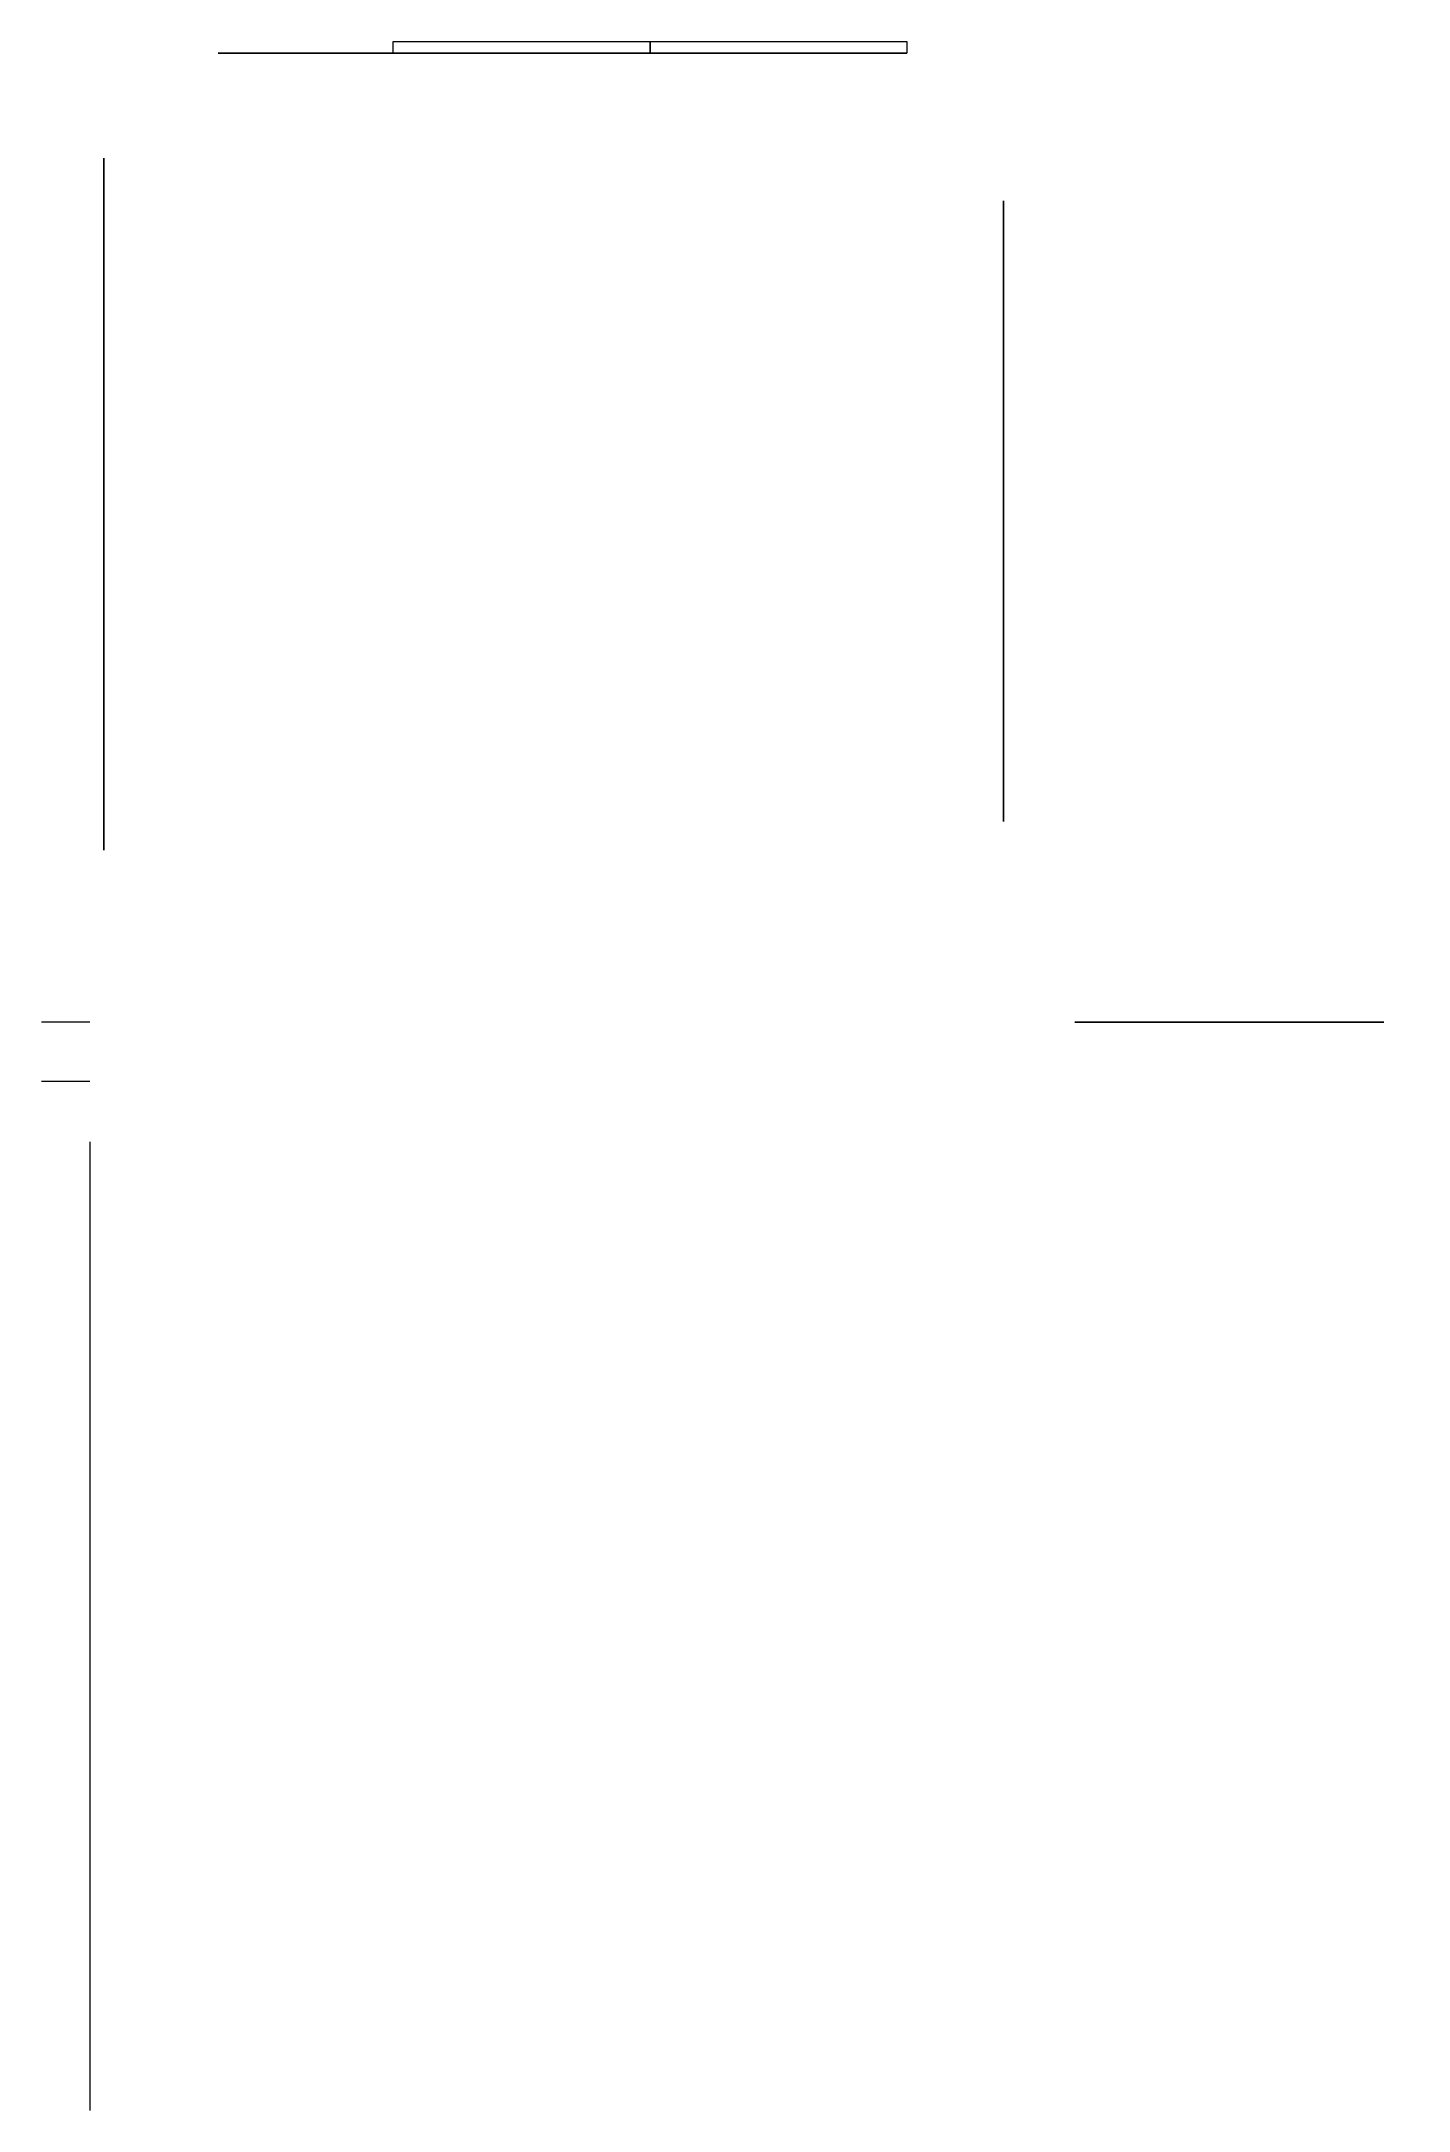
# Model space of a CAD drawing. Header units: centimetres. Extents: x 57.5 to 77.3, y 46 to 75.9.
import ezdxf

# ---------------------------------------------------------------- set-up
doc = ezdxf.new("R2010")
doc.units = ezdxf.units.CM
doc.header["$MEASUREMENT"] = 0
doc.layers.add('ajustări 1', color=250, linetype='Continuous', transparency=0.4)
doc.layers.add('geam', color=89, linetype='Continuous', transparency=0.6)
for name, color, linetype in [('butoane', 9, 'Continuous'), ('ceas cuptor', 250, 'Continuous'), ('denumiri butoane', 250, 'Continuous'), ('numere digitale ceas', 100, 'Continuous'), ('plasa geam', 89, 'Continuous'), ('usa', 8, 'Continuous')]:
    doc.layers.add(name, color=color, linetype=linetype)
doc.styles.get("Standard").update_dxf_attribs({"font": 'arial.ttf'})

msp = doc.modelspace()

# ---------------------------------------------------------------- hatches: boundary and pattern name
at = {"layer": 'ajustări 1', "extrusion": (0, -1, 0)}
h = msp.add_hatch(dxfattribs=at)
h.set_pattern_fill('GRATE', color=256)
h.set_pattern_definition([(0, (64.632087, 13.73361), (0, 0.03125), []), (90, (64.63209, 13.73361), (-0.125, 8e-18), [])])
h.paths.add_polyline_path([(60.098, 4.62), (70.048, 4.62), (70.048, 9.622), (60.179, 9.622, -0.108338), (60.098, 9.512)])
at = {"layer": 'ajustări 1', "extrusion": (-1, 0, 0)}
h = msp.add_hatch(dxfattribs=at)
h.set_pattern_fill('GRATE', color=256)
h.set_pattern_definition([(0, (-61.377214, -28.66589), (0, 0.03125), []), (90, (-61.37721, -28.66589), (-0.125, 8e-18), [])])
h.paths.add_polyline_path([(-64.167, 10.103), (-74.169, 10.103), (-74.169, 6.231), (-64.167, 6.231)])
at = {"layer": 'ajustări 1', "extrusion": (1, 0, 0)}
h = msp.add_hatch(dxfattribs=at)
h.set_pattern_fill('GRATE', color=256)
h.set_pattern_definition([(0, (61.377214, 0.219604), (0, 0.03125), []), (90, (61.37721, 0.2196), (-0.125, 8e-18), [])])
h.paths.add_polyline_path([(73.551, 9.212), (64.583, 9.212), (64.583, 6.072), (73.551, 6.072)])
at = {"layer": 'ceas cuptor', "extrusion": (0, -1, 0)}
h = msp.add_hatch(color=256, dxfattribs=at)
h.dxf.hatch_style = 1
h.paths.add_polyline_path([(72.475, 9.194), (76.931, 9.194), (76.931, 11.636), (72.475, 11.636)])
at = {"layer": 'geam', "extrusion": (-1, 0, 0)}
h = msp.add_hatch(color=256, dxfattribs=at)
h.dxf.hatch_style = 1
h.paths.add_polyline_path([(-45.956, 10.266), (-59.956, 10.266), (-59.956, 2.766), (-45.956, 2.766)])
at = {"layer": 'numere digitale ceas', "extrusion": (0, -1, 0)}
h = msp.add_hatch(color=256, dxfattribs=at)
h.dxf.hatch_style = 1
h.paths.add_polyline_path([(73.599, 10.254), (73.529, 10.325), (73.458, 10.254), (73.458, 9.754), (73.529, 9.684), (73.599, 9.754)])
h = msp.add_hatch(color=256, dxfattribs=at)
h.dxf.hatch_style = 1
h.paths.add_polyline_path([(73.599, 11.011), (73.529, 11.082), (73.458, 11.011), (73.458, 10.511), (73.529, 10.44), (73.599, 10.511)])
h = msp.add_hatch(color=256, dxfattribs=at)
h.dxf.hatch_style = 1
h.paths.add_polyline_path([(74.105, 10.254), (74.034, 10.324), (73.963, 10.254), (73.963, 9.754), (74.034, 9.683), (74.105, 9.754)])
h = msp.add_hatch(color=256, dxfattribs=at)
h.dxf.hatch_style = 1
h.paths.add_polyline_path([(74.117, 11.01), (74.047, 11.081), (73.976, 11.01), (73.976, 10.51), (74.047, 10.44), (74.117, 10.51)])
h = msp.add_hatch(color=256, dxfattribs=at)
h.dxf.hatch_style = 1
h.paths.add_polyline_path([(74.633, 10.243), (74.512, 10.363), (74.391, 10.243), (74.512, 10.122)])
h = msp.add_hatch(color=256, dxfattribs=at)
h.dxf.hatch_style = 1
h.paths.add_polyline_path([(74.633, 10.672), (74.512, 10.792), (74.391, 10.672), (74.512, 10.551)])
h = msp.add_hatch(color=256, dxfattribs=at)
h.dxf.hatch_style = 1
h.paths.add_polyline_path([(75.002, 11.022), (74.931, 11.093), (74.861, 11.022), (74.861, 10.522), (74.931, 10.451), (75.002, 10.522)])
h = msp.add_hatch(color=256, dxfattribs=at)
h.dxf.hatch_style = 1
h.paths.add_polyline_path([(75.015, 10.265), (74.944, 10.336), (74.873, 10.265), (74.873, 9.765), (74.944, 9.694), (75.015, 9.765)])
h = msp.add_hatch(color=256, dxfattribs=at)
h.dxf.hatch_style = 1
h.paths.add_polyline_path([(75.52, 10.264), (75.449, 10.335), (75.379, 10.264), (75.379, 9.764), (75.449, 9.694), (75.52, 9.764)])
h = msp.add_hatch(color=256, dxfattribs=at)
h.dxf.hatch_style = 1
h.paths.add_polyline_path([(75.52, 11.021), (75.449, 11.092), (75.379, 11.021), (75.379, 10.521), (75.449, 10.45), (75.52, 10.521)])
at = {"layer": 'plasa geam', "extrusion": (1, 0, 0)}
h = msp.add_hatch(dxfattribs=at)
h.set_pattern_fill('ANSI37', color=256)
h.set_pattern_definition([(45, (48.37474, -19.82571), (-0.08838835, 0.08838835), []), (135, (48.37474, -19.82571), (-0.08838835, -0.08838835), [])])
h.paths.add_polyline_path([(60.159, 10.266), (46.159, 10.266), (46.159, 2.766), (60.159, 2.766)])

# ---------------------------------------------------------------- linework, layer by layer
at = {"layer": 'ajustări 1', "extrusion": (2.53765e-16, -1, 0), "elevation": -75.685}
msp.add_lwpolyline([(60.098, 9.622), (60.098, 4.62), (70.048, 4.62), (70.048, 9.622)], close=True, dxfattribs=at)
at = {"layer": 'ajustări 1', "elevation": 4.62}
for points in [[(62.623, 75.856), (66.336, 75.856), (66.336, 75.685), (62.623, 75.685)], [(62.623, 75.856), (66.336, 75.856), (66.336, 75.685), (62.623, 75.685)], [(62.623, 75.856), (66.336, 75.856), (66.336, 75.685), (62.623, 75.685)], [(66.336, 75.856), (70.048, 75.856), (70.048, 75.685), (66.336, 75.685)]]:
    msp.add_lwpolyline(points, close=True, dxfattribs=at)
at = {"layer": 'ajustări 1', "extrusion": (1, 2.53765e-16, 0), "elevation": 58.443}
msp.add_lwpolyline([(64.167, 10.103), (64.167, 6.231), (74.169, 6.231), (74.169, 10.103)], close=True, dxfattribs=at)
at = {"layer": 'ajustări 1', "extrusion": (-1, -2.53765e-16, 0), "elevation": -71.443}
msp.add_lwpolyline([(-73.551, 9.212), (-64.583, 9.212), (-64.583, 6.072), (-73.551, 6.072)], close=True, dxfattribs=at)
at = {"layer": 'butoane', "extrusion": (1.57898e-16, -1, 0)}
msp.add_circle((75.939, 1.657, -61.685), 1, dxfattribs=at)
at = {"layer": 'ceas cuptor', "extrusion": (1.57898e-16, -1, 0), "elevation": -61.685}
msp.add_lwpolyline([(72.475, 11.636), (76.931, 11.636), (76.931, 9.194), (72.475, 9.194)], close=True, dxfattribs=at)
at = {"layer": 'usa', "extrusion": (0, -1, 0)}
for p, q in [((58.242, 61.685, 1.294), (57.542, 61.685, 1.294)), ((57.542, 61.685, 1.294), (57.542, 61.685, 11.794)), ((58.242, 61.685, 11.794), (58.242, 61.685, 1.294)), ((57.542, 60.829, 11.794), (58.242, 60.829, 11.794))]:
    msp.add_line(p, q, dxfattribs=at)
at = {"layer": 'usa', "extrusion": (1, 0, -3.38354e-16)}
for p, q in [((58.242, 59.956, 10.266), (58.242, 59.956, 2.766)), ((58.242, 59.956, 2.766), (58.242, 45.956, 2.766)), ((58.242, 45.956, 2.766), (58.242, 45.956, 10.266))]:
    msp.add_line(p, q, dxfattribs=at)

# ---------------------------------------------------------------- texts
at = {"layer": 'ajustări 1', "extrusion": (1.57898e-16, -1, 0), "insert": (73.542, 61.685, 3.747), "char_height": 0.2, "attachment_point": 1, "text_direction": (1, 0, 0)}
msp.add_mtext_dynamic_manual_height_columns('Auto Reheat', width=1.81332, gutter_width=1, heights=[0], dxfattribs=at)
at = {"layer": 'denumiri butoane', "extrusion": (1.57898e-16, -1, 0), "char_height": 0.2, "attachment_point": 1, "text_direction": (1, 0, 0)}
for s, insert in [('{\\fArial|b0|i0|c238|p34;Microwave}', (73.562, 61.66, 8.239)), ('{\\fArial|b0|i0|c238|p34;Grill}', (73.614, 61.685, 6.703)), ('{\\fArial|b0|i0|c238|p34;Defrost}', (73.614, 61.669, 5.402)), ('+30 sec', (76.317, 61.66, 3.789)), ('Start', (76.356, 61.66, 6.691)), ('Clock', (76.356, 61.66, 8.239)), ('Stop', (76.411, 61.66, 5.391))]:
    msp.add_mtext_dynamic_manual_height_columns(s, width=2.99495, gutter_width=1, heights=[0], dxfattribs=dict(at, insert=insert))

doc.saveas('drawing.dxf')
